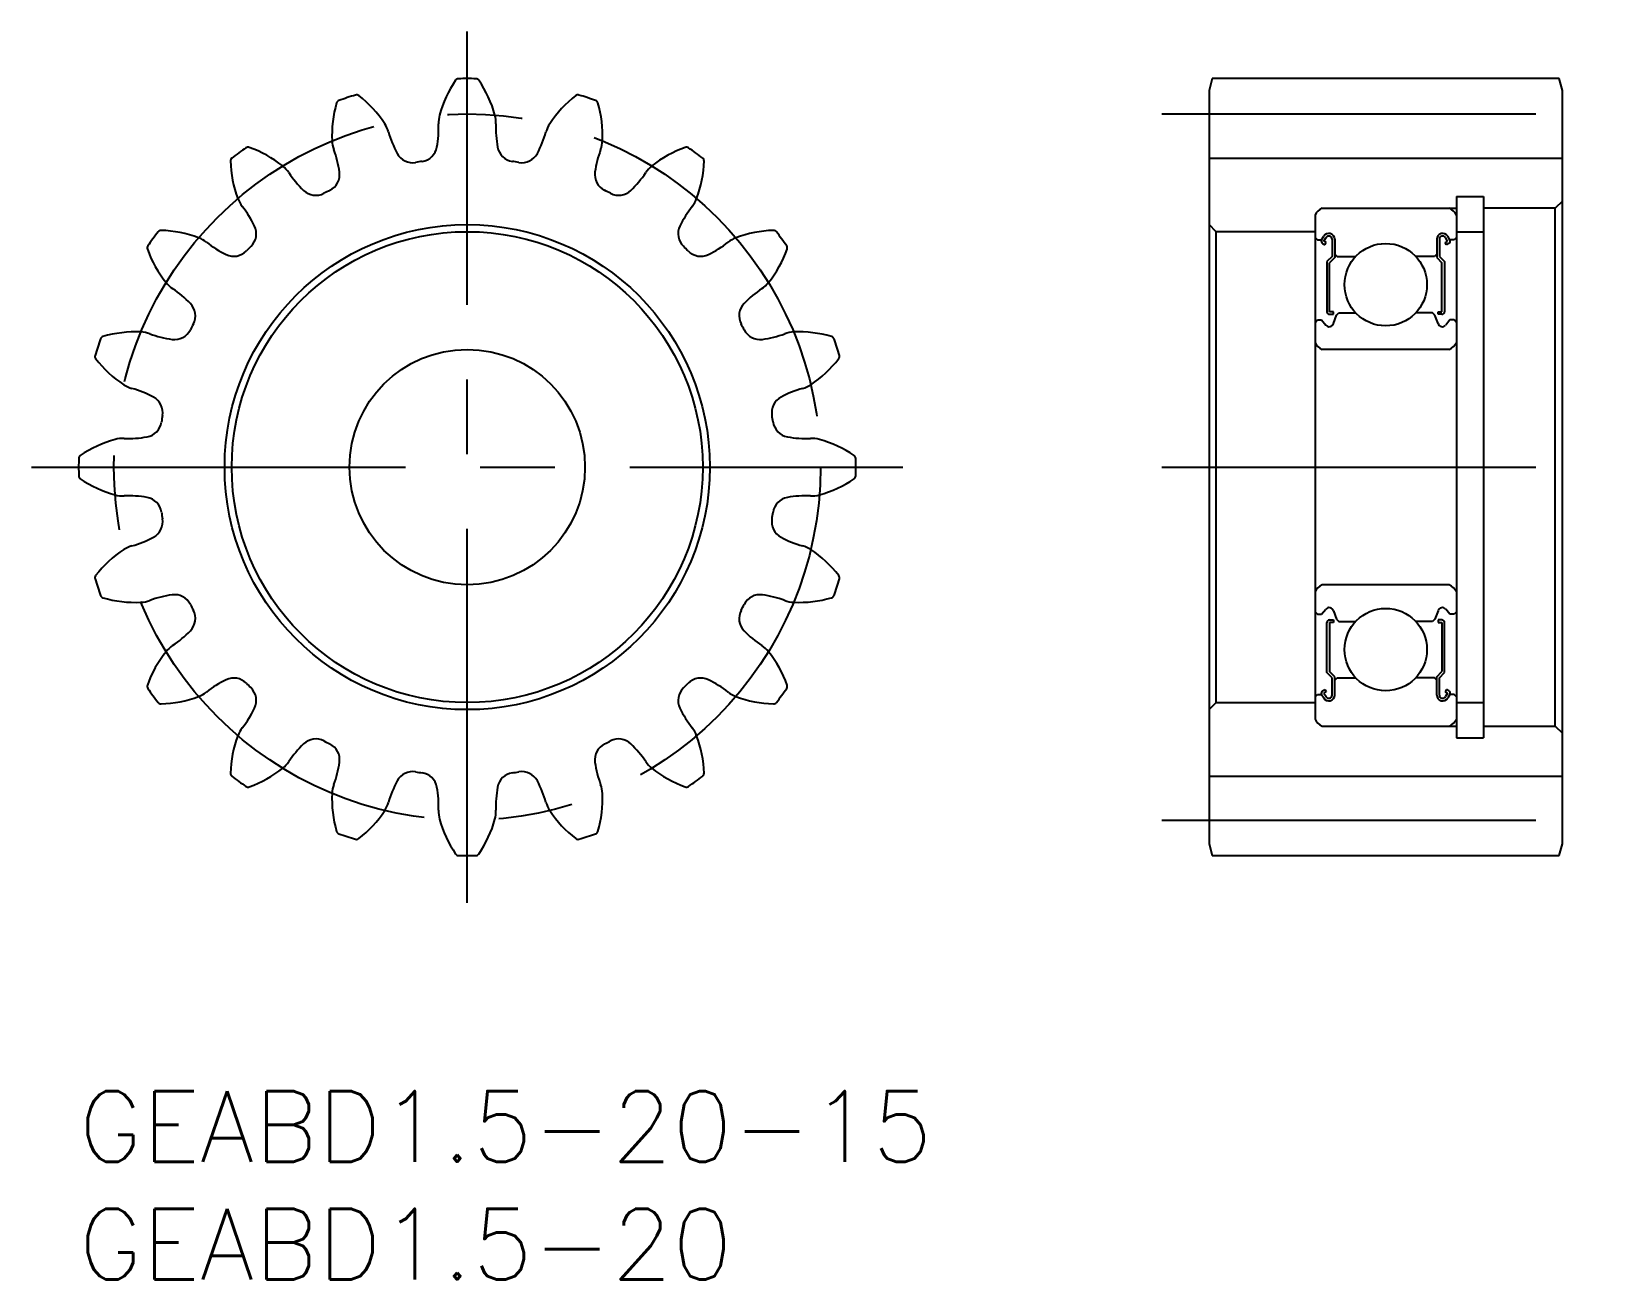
# Model space of a CAD drawing. Extents: x -2 to 65, y -8 to 45.
import ezdxf

# ---------------------------------------------------------------- set-up
doc = ezdxf.new("R2010")
doc.units = 0
doc.header["$LTSCALE"] = 0.5
doc.linetypes.add('CENTER', pattern=[50.8, 31.75, -6.35, 6.35, -6.35])
for name, color, linetype in [('MSM_CENTER', 1, 'CENTER'), ('MSM_CONTINUOUS', 7, 'CONTINUOUS'), ('MSM_PART_NUMBER', 7, 'CONTINUOUS')]:
    doc.layers.add(name, color=color, linetype=linetype)
doc.styles.get("Standard").update_dxf_attribs({"font": 'txt.shx', "height": 1, "bigfont": 'bigfont.shx'})

# ---------------------------------------------------------------- blocks, each defined once
blk = doc.blocks.new('*U3')
at = {"layer": 'MSM_PART_NUMBER'}
blk.add_text('GEABD1.5-20', height=3, dxfattribs=at).set_placement((0, -8))
blk = doc.blocks.new('*U4')
at = {"layer": 'MSM_PART_NUMBER'}
blk.add_text('GEABD1.5-20-15', height=3, dxfattribs=at).set_placement((0, -3))

msp = doc.modelspace()

# ---------------------------------------------------------------- linework, layer by layer
at = {"layer": 'MSM_CENTER'}
for p, q in [((16.5, 8), (16.5, 45)), ((46, 41.5), (65, 41.5)), ((-2, 26.5), (35, 26.5)), ((46, 26.5), (65, 26.5)), ((46, 11.5), (65, 11.5))]:
    msp.add_line(p, q, dxfattribs=at)
msp.add_circle((16.5, 26.5), 15, dxfattribs=at)
at = {"layer": 'MSM_CONTINUOUS'}
for p, q in [((48.134, 43), (48, 42.5)), ((62.866, 43), (48.134, 43)), ((63, 42.5), (62.866, 43)), ((48, 42.5), (48, 10.5)), ((63, 10.5), (63, 42.5)), ((48, 39.625), (63, 39.625)), ((58.5, 38), (58.5, 15)), ((58.5, 38), (59.65, 38)), ((59.65, 38), (59.65, 15)), ((63, 37.8), (62.7, 37.5)), ((52.5, 37.2), (52.5, 15.8)), ((52.8, 37.5), (58.5, 37.5)), ((62.7, 37.5), (59.65, 37.5)), ((62.7, 15.5), (62.7, 37.5)), ((48.3, 36.5), (48, 36.8)), ((52.5, 36.5), (48.3, 36.5)), ((48.3, 16.5), (48.3, 36.5)), ((52.5, 36.25), (52.6, 36.15)), ((52.778, 36.15), (52.868, 36.303)), ((52.874, 36.094), (52.965, 36.248)), ((58.126, 36.094), (58.035, 36.248)), ((58.222, 36.15), (58.132, 36.303)), ((58.5, 36.25), (58.4, 36.15)), ((58.5, 36.5), (59.65, 36.5)), ((52.6, 36.15), (52.778, 36.15)), ((52.818, 35.998), (52.915, 35.943)), ((52.97, 36.039), (52.874, 36.094)), ((52.915, 35.943), (52.97, 36.039)), ((53.222, 36.179), (53.222, 35.45)), ((53.333, 36.179), (53.333, 35.404)), ((53.333, 35.55), (53.433, 35.45)), ((57.667, 35.55), (57.567, 35.45)), ((57.667, 36.179), (57.667, 35.404)), ((57.778, 36.179), (57.778, 35.45)), ((58.03, 36.039), (58.126, 36.094)), ((58.085, 35.943), (58.03, 36.039)), ((58.182, 35.998), (58.085, 35.943)), ((58.4, 36.15), (58.222, 36.15)), ((53.222, 35.45), (53, 35.228)), ((53, 35.228), (53, 33.101)), ((53.333, 35.404), (53.111, 35.182)), ((53.111, 33.101), (53.111, 35.182)), ((53.433, 35.45), (54.226, 35.45)), ((57.567, 35.45), (56.774, 35.45)), ((57.667, 35.404), (57.889, 35.182)), ((57.778, 35.45), (58, 35.228)), ((57.889, 33.101), (57.889, 35.182)), ((58, 35.228), (58, 33.101)), ((53.278, 33.101), (53.111, 33.101)), ((53.111, 32.99), (53.278, 32.99)), ((53.278, 32.99), (53.278, 33.101)), ((53.278, 32.597), (53.408, 32.956)), ((53.408, 32.956), (53.508, 33.05)), ((53.508, 33.05), (54.226, 33.05)), ((57.492, 33.05), (56.774, 33.05)), ((57.592, 32.956), (57.492, 33.05)), ((57.722, 32.597), (57.592, 32.956)), ((57.722, 33.101), (57.889, 33.101)), ((57.722, 32.99), (57.722, 33.101)), ((57.889, 32.99), (57.722, 32.99)), ((52.5, 32.65), (52.6, 32.75)), ((52.6, 32.75), (52.778, 32.75)), ((52.778, 32.75), (52.954, 32.529)), ((58.222, 32.75), (58.046, 32.529)), ((58.4, 32.75), (58.222, 32.75)), ((58.5, 32.65), (58.4, 32.75)), ((58.2, 31.5), (52.8, 31.5)), ((58.2, 21.5), (52.8, 21.5)), ((52.5, 20.35), (52.6, 20.25)), ((52.6, 20.25), (52.778, 20.25)), ((52.778, 20.25), (52.954, 20.471)), ((53.278, 20.403), (53.408, 20.044)), ((57.722, 20.403), (57.592, 20.044)), ((58.222, 20.25), (58.046, 20.471)), ((58.4, 20.25), (58.222, 20.25)), ((58.5, 20.35), (58.4, 20.25)), ((53, 17.772), (53, 19.899)), ((53.111, 20.01), (53.278, 20.01)), ((53.111, 19.899), (53.111, 17.818)), ((53.278, 19.899), (53.111, 19.899)), ((53.278, 20.01), (53.278, 19.899)), ((53.408, 20.044), (53.508, 19.95)), ((53.508, 19.95), (54.226, 19.95)), ((57.492, 19.95), (56.774, 19.95)), ((57.592, 20.044), (57.492, 19.95)), ((57.722, 20.01), (57.722, 19.899)), ((57.889, 20.01), (57.722, 20.01)), ((57.722, 19.899), (57.889, 19.899)), ((57.889, 19.899), (57.889, 17.818)), ((58, 17.772), (58, 19.899)), ((53.222, 17.55), (53, 17.772)), ((53.333, 17.596), (53.111, 17.818)), ((53.222, 16.821), (53.222, 17.55)), ((53.333, 16.821), (53.333, 17.596)), ((53.333, 17.45), (53.433, 17.55)), ((53.433, 17.55), (54.226, 17.55)), ((57.567, 17.55), (56.774, 17.55)), ((57.667, 17.45), (57.567, 17.55)), ((57.667, 17.596), (57.889, 17.818)), ((57.667, 16.821), (57.667, 17.596)), ((57.778, 17.55), (58, 17.772)), ((57.778, 16.821), (57.778, 17.55)), ((52.5, 16.75), (52.6, 16.85)), ((52.6, 16.85), (52.778, 16.85)), ((52.778, 16.85), (52.868, 16.697)), ((52.818, 17.002), (52.915, 17.057)), ((52.97, 16.961), (52.874, 16.906)), ((52.874, 16.906), (52.965, 16.752)), ((52.915, 17.057), (52.97, 16.961)), ((58.085, 17.057), (58.03, 16.961)), ((58.03, 16.961), (58.126, 16.906)), ((58.126, 16.906), (58.035, 16.752)), ((58.182, 17.002), (58.085, 17.057)), ((58.222, 16.85), (58.132, 16.697)), ((58.4, 16.85), (58.222, 16.85)), ((58.5, 16.75), (58.4, 16.85)), ((48, 16.2), (48.3, 16.5)), ((48.3, 16.5), (52.5, 16.5)), ((58.5, 16.5), (59.65, 16.5)), ((52.8, 15.5), (58.5, 15.5)), ((59.65, 15.5), (62.7, 15.5)), ((62.7, 15.5), (63, 15.2)), ((58.5, 15), (59.65, 15)), ((48, 13.375), (63, 13.375)), ((48, 10.5), (48.134, 10)), ((62.866, 10), (63, 10.5)), ((48.134, 10), (62.866, 10))]:
    msp.add_line(p, q, dxfattribs=at)
for centre, radius in [((16.5, 26.5), 10.3), ((16.5, 26.5), 10), ((55.5, 34.25), 1.75), ((16.5, 26.5), 5), ((55.5, 18.75), 1.75)]:
    msp.add_circle(centre, radius, dxfattribs=at)
for centre, radius, start, end in [((20.141, 40.118), 5, 145.76897, 164.5), ((16.131, 42.846), 0.15, 91.29178, 145.76897), ((16.5, 26.5), 16.5, 88.7082, 91.2918), ((16.869, 42.846), 0.15, 34.23101, 88.70807), ((12.859, 40.118), 5, 15.5, 34.23103), ((16.5, 26.5), 16.5, 106.7082, 109.2918), ((11.799, 42.16), 0.15, 52.23104, 106.7082), ((8.829, 38.326), 5, 33.5, 52.23103), ((24.171, 38.326), 5, 127.76897, 146.5), ((21.201, 42.16), 0.15, 73.29179, 127.76897), ((16.5, 26.5), 16.5, 70.7082, 73.2918), ((15.755, 40.576), 5, 163.76897, 182.5), ((11.098, 41.932), 0.15, 109.2918, 163.76897), ((21.902, 41.932), 0.15, 16.23105, 70.70807), ((17.245, 40.576), 5, 357.5, 16.23103), ((11.98, 40.411), 1.221, 15.52241, 33.50004), ((10.84, 40.882), 4.444, 349.77245, 2.47762), ((16.5, 41.127), 1.221, 164.49997, 182.47759), ((16.5, 41.127), 1.221, 357.52241, 15.50003), ((22.16, 40.882), 4.444, 177.52238, 190.22755), ((21.02, 40.411), 1.221, 146.49997, 164.47759), ((11.98, 40.411), 1.221, 182.49997, 200.47759), ((17.439, 41.928), 4.444, 195.52238, 208.22755), ((15.561, 41.928), 4.444, 331.77245, 344.47762), ((21.02, 40.411), 1.221, 339.52241, 357.50003), ((6.594, 39.507), 0.15, 127.2918, 181.76897), ((16.5, 26.5), 16.5, 124.7082, 127.2918), ((7.19, 39.941), 0.15, 70.23105, 124.70807), ((5.55, 35.377), 5, 51.5, 70.23103), ((6.672, 38.429), 4.444, 7.77245, 20.47762), ((14.184, 40.18), 0.75, 208.22755, 279.60914), ((14.475, 40.226), 0.75, 278.39086, 349.77245), ((18.525, 40.226), 0.75, 190.22755, 261.60914), ((18.816, 40.18), 0.75, 260.39086, 331.77245), ((26.328, 38.429), 4.444, 159.52238, 172.22755), ((27.45, 35.377), 5, 109.76897, 128.5), ((25.81, 39.941), 0.15, 55.29179, 109.76897), ((16.5, 26.5), 16.5, 52.7082, 55.2918), ((26.406, 39.507), 0.15, 358.23105, 52.7082), ((11.442, 39.657), 5, 181.76897, 200.5), ((7.902, 38.334), 1.221, 33.52241, 51.50004), ((12.626, 41.463), 4.444, 213.52238, 226.22755), ((10.333, 38.929), 0.75, 296.39084, 7.77245), ((16.5, 26.5), 13.125, 98.39086, 99.60914), ((16.5, 26.5), 13.125, 80.39086, 81.60914), ((22.667, 38.929), 0.75, 172.22755, 243.60914), ((20.374, 41.463), 4.444, 313.77245, 326.47762), ((25.098, 38.334), 1.221, 128.49997, 146.47759), ((21.558, 39.657), 5, 339.5, 358.23103), ((10.07, 38.795), 0.75, 226.22755, 297.60914), ((16.5, 26.5), 13.125, 116.39086, 117.60914), ((16.5, 26.5), 13.125, 62.39086, 63.60914), ((22.93, 38.795), 0.75, 242.39086, 313.77245), ((7.902, 38.334), 1.221, 200.49997, 218.47759), ((3.467, 34.809), 4.444, 25.77245, 38.47762), ((29.533, 34.809), 4.444, 141.52238, 154.22755), ((25.098, 38.334), 1.221, 321.52241, 339.50003), ((53.047, 36.953), 0.6, 114.29523, 155.7047), ((57.953, 36.953), 0.6, 24.29533, 65.70471), ((16.5, 26.5), 16.5, 142.7082, 145.2918), ((3.493, 36.406), 0.15, 88.23104, 142.70807), ((3.343, 31.558), 5, 69.5, 88.23103), ((4.666, 35.098), 1.221, 51.52241, 69.50004), ((6.794, 36.415), 0.75, 314.39086, 25.77245), ((26.206, 36.415), 0.75, 154.22755, 225.60914), ((28.334, 35.098), 1.221, 110.49997, 128.47759), ((29.657, 31.558), 5, 91.76897, 110.5), ((29.507, 36.406), 0.15, 37.29179, 91.76897), ((16.5, 26.5), 16.5, 34.7082, 37.2918), ((53.084, 36.179), 0.249, 0, 150.00008), ((53.084, 36.179), 0.138, 0, 150.00029), ((57.916, 36.179), 0.249, 30, 179.99995), ((57.916, 36.179), 0.138, 29.99988, 179.99995), ((3.059, 35.81), 0.15, 145.2918, 199.76897), ((7.623, 37.45), 5, 199.76897, 218.5), ((8.191, 39.533), 4.444, 231.52238, 244.22755), ((6.585, 36.206), 0.75, 244.22755, 315.60914), ((16.5, 26.5), 13.125, 134.39086, 135.60914), ((16.5, 26.5), 13.125, 44.39086, 45.60914), ((26.415, 36.206), 0.75, 224.39086, 295.77245), ((24.809, 39.533), 4.444, 295.77245, 308.47762), ((25.377, 37.45), 5, 321.5, 340.23103), ((29.941, 35.81), 0.15, 340.23105, 34.7082), ((52.874, 36.094), 0.111, 149.99957, 239.99994), ((58.126, 36.094), 0.111, 299.99976, 30.00038), ((4.666, 35.098), 1.221, 218.49997, 236.47759), ((28.334, 35.098), 1.221, 303.52241, 321.50004), ((1.537, 30.374), 4.444, 43.77245, 56.47762), ((31.463, 30.374), 4.444, 123.52238, 136.22755), ((4.205, 32.93), 0.75, 332.39086, 43.77245), ((28.795, 32.93), 0.75, 136.22755, 207.60914), ((53.111, 33.101), 0.111, 179.99995, 270.00049), ((57.889, 33.101), 0.111, 269.99976, 0), ((2.424, 27.245), 5, 87.5, 106.23103), ((2.589, 31.02), 1.221, 69.52241, 87.50004), ((4.571, 36.328), 4.444, 249.52238, 262.22755), ((4.071, 32.667), 0.75, 262.22755, 333.60914), ((16.5, 26.5), 13.125, 152.39086, 153.60914), ((16.5, 26.5), 13.125, 26.39086, 27.60914), ((28.929, 32.667), 0.75, 206.39086, 277.77245), ((28.429, 36.328), 4.444, 277.77245, 290.47762), ((30.411, 31.02), 1.221, 92.49997, 110.47759), ((30.576, 27.245), 5, 73.76897, 92.5), ((53.099, 32.651), 0.186, 219.99989, 343.15308), ((57.901, 32.651), 0.186, 196.84676, 320), ((16.5, 26.5), 16.5, 160.7082, 163.2918), ((1.068, 31.902), 0.15, 106.23104, 160.7082), ((31.932, 31.902), 0.15, 19.29179, 73.76897), ((16.5, 26.5), 16.5, 16.7082, 19.2918), ((53.047, 32.047), 0.6, 204.29527, 245.70473), ((57.953, 32.047), 0.6, 294.29517, 335.70459), ((0.84, 31.201), 0.15, 163.2918, 217.76897), ((4.674, 34.171), 5, 217.76897, 236.5), ((28.326, 34.171), 5, 303.5, 322.23103), ((32.16, 31.201), 0.15, 322.23105, 16.7082), ((2.589, 31.02), 1.221, 236.49997, 254.47759), ((1.072, 25.561), 4.444, 61.77245, 74.47762), ((31.928, 25.561), 4.444, 105.52238, 118.22755), ((30.411, 31.02), 1.221, 285.52241, 303.50003), ((2.82, 28.816), 0.75, 350.39086, 61.77245), ((30.18, 28.816), 0.75, 118.22755, 189.60914), ((2.774, 28.525), 0.75, 280.22755, 351.60914), ((16.5, 26.5), 13.125, 170.39086, 171.60914), ((16.5, 26.5), 13.125, 8.39086, 9.60914), ((30.226, 28.525), 0.75, 188.39086, 259.77245), ((2.882, 22.859), 5, 105.5, 124.23103), ((1.873, 26.5), 1.221, 87.52241, 105.50003), ((2.118, 32.16), 4.444, 267.52238, 280.22755), ((30.882, 32.16), 4.444, 259.77245, 272.47762), ((31.127, 26.5), 1.221, 74.49997, 92.47759), ((30.118, 22.859), 5, 55.76897, 74.5), ((16.5, 26.5), 16.5, 178.7082, 181.2918), ((0.154, 26.869), 0.15, 124.23104, 178.70807), ((32.846, 26.869), 0.15, 1.29179, 55.76897), ((16.5, 26.5), 16.5, 358.7082, 1.2918), ((0.154, 26.131), 0.15, 181.2918, 235.76897), ((2.882, 30.141), 5, 235.76897, 254.5), ((30.118, 30.141), 5, 285.5, 304.23103), ((32.846, 26.131), 0.15, 304.23105, 358.7082), ((1.873, 26.5), 1.221, 254.49997, 272.47759), ((2.118, 20.84), 4.444, 79.77245, 92.47762), ((2.774, 24.475), 0.75, 8.39086, 79.77245), ((30.226, 24.475), 0.75, 100.22755, 171.60914), ((30.882, 20.84), 4.444, 87.52238, 100.22755), ((31.127, 26.5), 1.221, 267.52241, 285.50003), ((2.82, 24.184), 0.75, 298.22755, 9.60914), ((16.5, 26.5), 13.125, 188.39086, 189.60914), ((30.18, 24.184), 0.75, 170.39086, 241.77245), ((16.5, 26.5), 13.125, 350.39086, 351.60914), ((1.072, 27.439), 4.444, 285.52238, 298.22755), ((31.928, 27.439), 4.444, 241.77245, 254.47762), ((4.674, 18.829), 5, 123.5, 142.23103), ((2.589, 21.98), 1.221, 105.52241, 123.50004), ((30.411, 21.98), 1.221, 56.49997, 74.47759), ((28.326, 18.829), 5, 37.76897, 56.5), ((0.84, 21.799), 0.15, 142.23105, 196.70807), ((16.5, 26.5), 16.5, 196.7082, 199.2918), ((16.5, 26.5), 16.5, 340.7082, 343.2918), ((32.16, 21.799), 0.15, 343.29179, 37.76897), ((53.047, 20.953), 0.6, 114.29527, 155.70473), ((57.953, 20.953), 0.6, 24.29541, 65.70483), ((1.068, 21.098), 0.15, 199.2918, 253.76897), ((2.424, 25.755), 5, 253.76897, 272.5), ((2.589, 21.98), 1.221, 272.49997, 290.47759), ((4.571, 16.672), 4.444, 97.77245, 110.47762), ((4.071, 20.333), 0.75, 26.39084, 97.77245), ((28.929, 20.333), 0.75, 82.22755, 153.60914), ((28.429, 16.672), 4.444, 69.52238, 82.22755), ((30.411, 21.98), 1.221, 249.52241, 267.50003), ((30.576, 25.755), 5, 267.5, 286.23103), ((31.932, 21.098), 0.15, 286.23105, 340.7082), ((16.5, 26.5), 13.125, 206.39086, 207.60914), ((4.205, 20.07), 0.75, 316.22755, 27.60914), ((28.795, 20.07), 0.75, 152.39086, 223.77245), ((16.5, 26.5), 13.125, 332.39086, 333.60914), ((53.099, 20.349), 0.186, 16.84692, 140.00011), ((57.901, 20.349), 0.186, 40, 163.15324), ((1.537, 22.626), 4.444, 303.52238, 316.22755), ((31.463, 22.626), 4.444, 223.77245, 236.47762), ((53.111, 19.899), 0.111, 89.99951, 180.00005), ((57.889, 19.899), 0.111, 0, 90.00024), ((4.666, 17.902), 1.221, 123.52241, 141.50004), ((28.334, 17.902), 1.221, 38.49997, 56.47759), ((7.623, 15.55), 5, 141.5, 160.23103), ((25.377, 15.55), 5, 19.76897, 38.5), ((8.191, 13.467), 4.444, 115.77245, 128.47762), ((6.585, 16.794), 0.75, 44.39086, 115.77245), ((26.415, 16.794), 0.75, 64.22755, 135.60914), ((24.809, 13.467), 4.444, 51.52238, 64.22755), ((3.059, 17.19), 0.15, 160.23105, 214.7082), ((16.5, 26.5), 16.5, 214.7082, 217.2918), ((3.343, 21.442), 5, 271.76897, 290.5), ((4.666, 17.902), 1.221, 290.49997, 308.47759), ((16.5, 26.5), 13.125, 224.39086, 225.60914), ((6.794, 16.585), 0.75, 334.22755, 45.60914), ((26.206, 16.585), 0.75, 134.39086, 205.77246), ((16.5, 26.5), 13.125, 314.39086, 315.60914), ((28.334, 17.902), 1.221, 231.52241, 249.50004), ((29.657, 21.442), 5, 249.5, 268.23103), ((16.5, 26.5), 16.5, 322.7082, 325.2918), ((29.941, 17.19), 0.15, 325.2918, 19.76897), ((52.874, 16.906), 0.111, 120.00006, 210.00043), ((53.084, 16.821), 0.249, 209.99992, 0), ((53.084, 16.821), 0.138, 209.99971, 0), ((57.916, 16.821), 0.249, 180.00005, 330), ((57.916, 16.821), 0.138, 180.00005, 330.00012), ((58.126, 16.906), 0.111, 329.99962, 60.00024), ((3.493, 16.594), 0.15, 217.2918, 271.76897), ((3.467, 18.191), 4.444, 321.52238, 334.22755), ((29.533, 18.191), 4.444, 205.77245, 218.47762), ((29.507, 16.594), 0.15, 268.23105, 322.7082), ((7.902, 14.666), 1.221, 141.52241, 159.50004), ((25.098, 14.666), 1.221, 20.49997, 38.47759), ((53.047, 16.047), 0.6, 204.2953, 245.70477), ((57.953, 16.047), 0.6, 294.29529, 335.70467), ((11.442, 13.343), 5, 159.5, 178.23103), ((12.626, 11.537), 4.444, 133.77245, 146.47762), ((10.07, 14.205), 0.75, 62.39086, 133.77245), ((16.5, 26.5), 13.125, 242.39086, 243.60914), ((10.333, 14.071), 0.75, 352.22755, 63.60914), ((22.667, 14.071), 0.75, 116.39084, 187.77245), ((16.5, 26.5), 13.125, 296.39086, 297.60914), ((22.93, 14.205), 0.75, 46.22755, 117.60914), ((20.374, 11.537), 4.444, 33.52238, 46.22755), ((21.558, 13.343), 5, 1.76897, 20.5), ((6.594, 13.493), 0.15, 178.23105, 232.7082), ((5.55, 17.623), 5, 289.76897, 308.5), ((7.902, 14.666), 1.221, 308.49997, 326.47759), ((6.672, 14.571), 4.444, 339.52238, 352.22755), ((14.184, 12.82), 0.75, 80.39086, 151.77245), ((16.5, 26.5), 13.125, 260.39086, 261.60914), ((14.475, 12.774), 0.75, 10.22755, 81.60914), ((18.525, 12.774), 0.75, 98.39086, 169.77245), ((16.5, 26.5), 13.125, 278.39086, 279.60914), ((18.816, 12.82), 0.75, 28.22755, 99.60914), ((26.328, 14.571), 4.444, 187.77245, 200.47762), ((25.098, 14.666), 1.221, 213.52241, 231.50004), ((27.45, 17.623), 5, 231.5, 250.23103), ((26.406, 13.493), 0.15, 307.2918, 1.76897), ((16.5, 26.5), 16.5, 232.7082, 235.2918), ((7.19, 13.059), 0.15, 235.2918, 289.76897), ((11.98, 12.589), 1.221, 159.52241, 177.50004), ((17.439, 11.072), 4.444, 151.77245, 164.47762), ((10.84, 12.118), 4.444, 357.52238, 10.22755), ((22.16, 12.118), 4.444, 169.77245, 182.47762), ((15.561, 11.072), 4.444, 15.52238, 28.22755), ((21.02, 12.589), 1.221, 2.49997, 20.47759), ((25.81, 13.059), 0.15, 250.23105, 304.7082), ((16.5, 26.5), 16.5, 304.7082, 307.2918), ((15.755, 12.424), 5, 177.5, 196.23103), ((11.98, 12.589), 1.221, 326.49997, 344.47759), ((21.02, 12.589), 1.221, 195.52241, 213.50004), ((17.245, 12.424), 5, 343.76897, 2.5), ((8.829, 14.674), 5, 307.76897, 326.5), ((16.5, 11.873), 1.221, 177.52241, 195.50003), ((20.141, 12.882), 5, 195.5, 214.23103), ((12.859, 12.882), 5, 325.76897, 344.5), ((16.5, 11.873), 1.221, 344.49997, 2.47759), ((24.171, 14.674), 5, 213.5, 232.23103), ((11.098, 11.068), 0.15, 196.23105, 250.7082), ((16.5, 26.5), 16.5, 250.7082, 253.2918), ((11.799, 10.84), 0.15, 253.2918, 307.76897), ((21.201, 10.84), 0.15, 232.23105, 286.70807), ((16.5, 26.5), 16.5, 286.7082, 289.2918), ((21.902, 11.068), 0.15, 289.2918, 343.76897), ((16.131, 10.154), 0.15, 214.23105, 268.70807), ((16.869, 10.154), 0.15, 271.2918, 325.76897), ((16.5, 26.5), 16.5, 268.7082, 271.2918)]:
    msp.add_arc(centre, radius, start, end, dxfattribs=at)

# ---------------------------------------------------------------- block references
for name in ['*U4', '*U3']:
    msp.add_blockref(name, (0, 0), dxfattribs=at)

doc.saveas('drawing.dxf')
